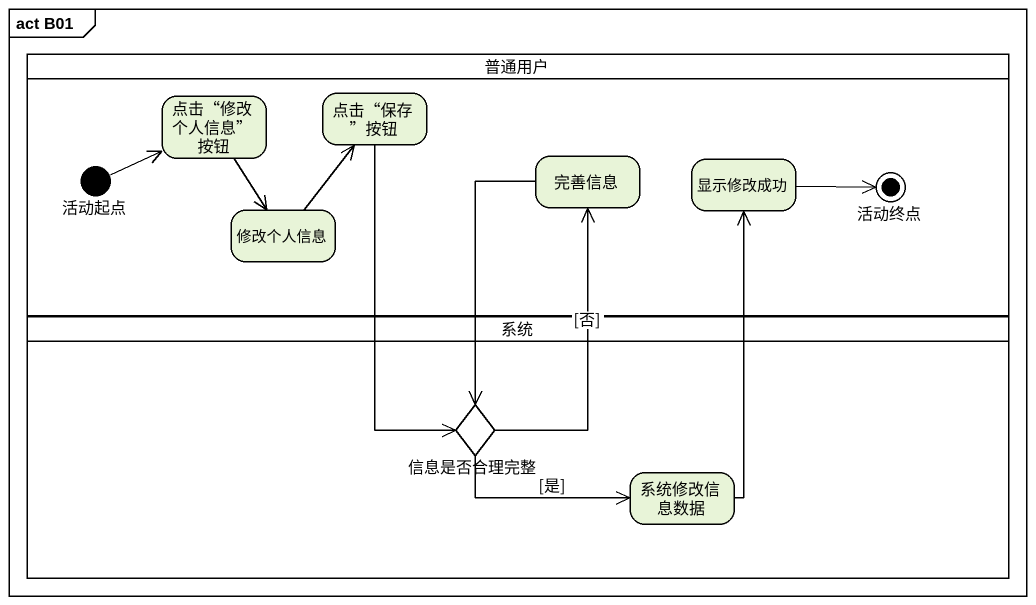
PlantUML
@startuml
mainframe act B01
hide empty description
state 普通用户 <<partition>> {
  state "点击“修改个人信息”按钮" as 点击_修改个人信息_按钮
  state "点击“保存”按钮" as 点击_保存_按钮
  state 活动起点 <<start>>
  state 完善信息
  state 显示修改成功
  state 活动终点 <<end>>
  state 修改个人信息
}
state 系统 <<partition>> {
  state 信息是否合理完整 <<choice>>
  state 系统修改信息数据
}
点击_修改个人信息_按钮 --> 修改个人信息
点击_保存_按钮 --> 信息是否合理完整
活动起点 -right-> 点击_修改个人信息_按钮
完善信息 --> 信息是否合理完整
显示修改成功 -right-> 活动终点
修改个人信息 -up-> 点击_保存_按钮
信息是否合理完整 -up-> 完善信息 : [否]
信息是否合理完整 -right-> 系统修改信息数据 : [是]
系统修改信息数据 -up-> 显示修改成功
@enduml
